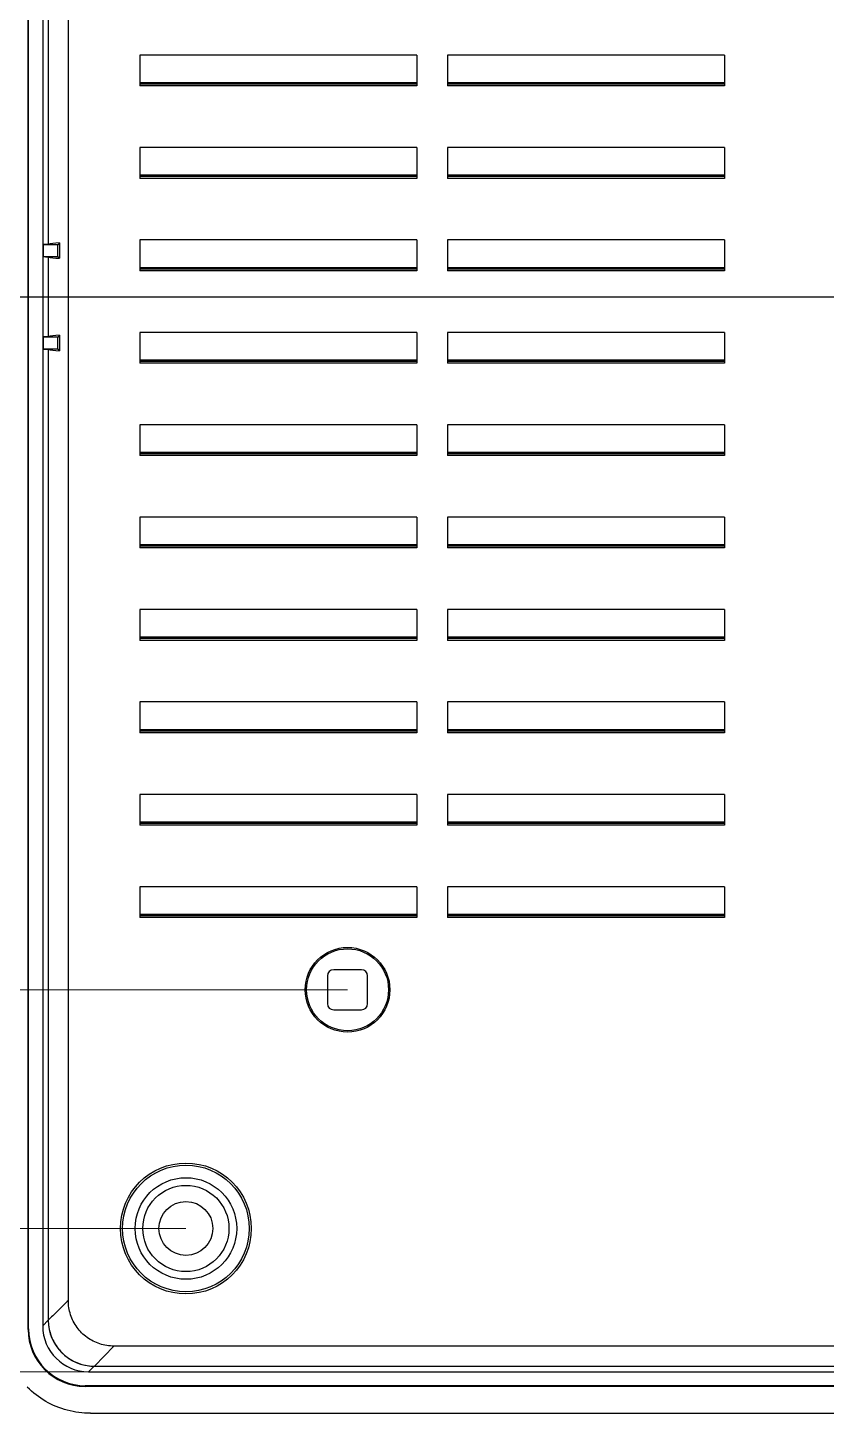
# Model space of a CAD drawing. Header units: inches. Extents: x -219 to 252, y -99 to 210.
# Drawn here: x 147.37 to 174.84, y 96.24 to 143.88 of the extents above; entities that cross this region are included whole.
import ezdxf

# ---------------------------------------------------------------- set-up
doc = ezdxf.new("R2010")
doc.units = ezdxf.units.IN
doc.header["$MEASUREMENT"] = 0
doc.linetypes.add('AI-Linetype-3', pattern=[141.111111, 35.277778, -35.277778, 35.277778, -35.277778])

# ---------------------------------------------------------------- blocks, each defined once
blk = doc.blocks.new('block 396')
at = {"color": 7, "lineweight": 25, "true_color": 0xffffff}
blk.add_open_spline([(147.405, 99.145), (147.405, 98.063), (148.281, 97.187), (149.363, 97.187)], degree=3, dxfattribs=at)
blk = doc.blocks.new('block 397')
at = {"color": 7, "lineweight": 25, "true_color": 0xffffff}
blk.add_open_spline([(147.386, 99.126), (147.386, 98.045), (148.262, 97.168), (149.344, 97.168)], degree=3, dxfattribs=at)
blk = doc.blocks.new('block 404')
at = {"color": 7, "lineweight": 25, "true_color": 0xffffff}
blk.add_open_spline([(148.079, 135.994), (148.156, 135.981), (148.287, 135.969), (148.469, 135.956)], degree=3, dxfattribs=at)
blk = doc.blocks.new('block 405')
at = {"color": 7, "lineweight": 25, "true_color": 0xffffff}
blk.add_open_spline([(148.469, 133.308), (148.287, 133.295), (148.156, 133.282), (148.079, 133.27)], degree=3, dxfattribs=at)
blk = doc.blocks.new('block 406')
at = {"color": 7, "lineweight": 25, "true_color": 0xffffff}
blk.add_open_spline([(148.469, 136.485), (148.287, 136.472), (148.156, 136.46), (148.079, 136.447)], degree=3, dxfattribs=at)
blk = doc.blocks.new('block 407')
at = {"color": 7, "lineweight": 25, "true_color": 0xffffff}
blk.add_open_spline([(148.079, 132.817), (148.156, 132.804), (148.287, 132.791), (148.469, 132.779)], degree=3, dxfattribs=at)
blk = doc.blocks.new('block 408')
at = {"color": 7, "lineweight": 25, "true_color": 0xffffff}
blk.add_open_spline([(147.887, 99.251), (147.887, 98.375), (148.593, 97.669), (149.469, 97.669)], degree=3, dxfattribs=at)
blk = doc.blocks.new('block 418')
at = {"color": 7, "lineweight": 25, "true_color": 0xffffff}
blk.add_open_spline([(148.079, 99.445), (148.079, 99.28), (148.107, 99.115), (148.159, 98.957), (148.211, 98.8), (148.287, 98.651), (148.385, 98.517), (148.482, 98.383), (148.601, 98.264), (148.735, 98.167), (148.868, 98.069), (149.018, 97.993), (149.175, 97.941), (149.332, 97.889), (149.498, 97.861), (149.663, 97.861)], degree=3, knots=[0, 0, 0, 0, 1, 1, 1, 2, 2, 2, 3, 3, 3, 4, 4, 4, 5, 5, 5, 5], dxfattribs=at)
blk = doc.blocks.new('block 419')
at = {"color": 7, "lineweight": 25, "true_color": 0xffffff}
blk.add_open_spline([(150.339, 98.553), (150.174, 98.553), (150.008, 98.578), (149.85, 98.63), (149.694, 98.68), (149.546, 98.755), (149.414, 98.851), (149.282, 98.947), (149.165, 99.063), (149.069, 99.195), (148.973, 99.328), (148.898, 99.475), (148.848, 99.631), (148.796, 99.789), (148.77, 99.956), (148.77, 100.121)], degree=3, knots=[0, 0, 0, 0, 1, 1, 1, 2, 2, 2, 3, 3, 3, 4, 4, 4, 5, 5, 5, 5], dxfattribs=at)
blk = doc.blocks.new('block 420')
at = {"color": 7, "lineweight": 25, "true_color": 0xffffff}
blk.add_open_spline([(148.77, 100.121), (148.668, 100.021), (148.565, 99.921), (148.462, 99.821), (148.386, 99.746), (148.309, 99.672), (148.232, 99.597), (148.181, 99.547), (148.13, 99.497), (148.079, 99.446)], degree=3, knots=[0, 0, 0, 0, 1, 1, 1, 2, 2, 2, 3, 3, 3, 3], dxfattribs=at)
blk = doc.blocks.new('block 435')
at = {"color": 7, "lineweight": 25, "true_color": 0xffffff}
blk.add_open_spline([(149.531, 96.242), (149.263, 96.242), (148.994, 96.276), (148.735, 96.345), (148.475, 96.414), (148.226, 96.518), (147.993, 96.652), (147.761, 96.786), (147.546, 96.951), (147.357, 97.139)], degree=3, knots=[0, 0, 0, 0, 1, 1, 1, 2, 2, 2, 3, 3, 3, 3], dxfattribs=at)
blk = doc.blocks.new('block 485')
at = {"color": 7, "lineweight": 25, "true_color": 0xffffff}
blk.add_open_spline([(158.85, 110.115), (158.967, 110.115), (159.062, 110.21), (159.062, 110.327)], degree=3, dxfattribs=at)
blk = doc.blocks.new('block 486')
at = {"color": 7, "lineweight": 25, "true_color": 0xffffff}
blk.add_open_spline([(159.062, 111.28), (159.062, 111.397), (158.967, 111.492), (158.85, 111.492)], degree=3, dxfattribs=at)
blk = doc.blocks.new('block 487')
at = {"color": 7, "lineweight": 25, "true_color": 0xffffff}
blk.add_open_spline([(157.897, 111.492), (157.78, 111.492), (157.685, 111.397), (157.685, 111.28)], degree=3, dxfattribs=at)
blk = doc.blocks.new('block 488')
at = {"color": 7, "lineweight": 25, "true_color": 0xffffff}
blk.add_open_spline([(157.685, 110.327), (157.685, 110.21), (157.78, 110.115), (157.897, 110.115)], degree=3, dxfattribs=at)
blk = doc.blocks.new('block 489')
at = {"color": 7, "lineweight": 25, "true_color": 0xffffff}
blk.add_open_spline([(153.74, 102.596), (153.74, 103.108), (153.326, 103.523), (152.814, 103.523), (152.302, 103.523), (151.887, 103.108), (151.887, 102.596), (151.887, 102.084), (152.302, 101.669), (152.814, 101.669), (153.326, 101.669), (153.74, 102.084), (153.74, 102.596), (153.74, 102.596), (153.74, 102.596), (153.74, 102.596)], degree=3, knots=[0, 0, 0, 0, 1, 1, 1, 2, 2, 2, 3, 3, 3, 4, 4, 4, 5, 5, 5, 5], dxfattribs=at)
blk = doc.blocks.new('block 491')
at = {"color": 7, "lineweight": 25, "true_color": 0xffffff}
blk.add_open_spline([(159.784, 110.804), (159.784, 111.582), (159.153, 112.213), (158.374, 112.213), (157.595, 112.213), (156.964, 111.582), (156.964, 110.804), (156.964, 110.025), (157.595, 109.394), (158.374, 109.394), (159.153, 109.394), (159.784, 110.025), (159.784, 110.804), (159.784, 110.804), (159.784, 110.804), (159.784, 110.804)], degree=3, knots=[0, 0, 0, 0, 1, 1, 1, 2, 2, 2, 3, 3, 3, 4, 4, 4, 5, 5, 5, 5], dxfattribs=at)
blk = doc.blocks.new('block 493')
at = {"color": 7, "lineweight": 25, "true_color": 0xffffff}
blk.add_open_spline([(159.83, 110.804), (159.83, 111.608), (159.178, 112.26), (158.374, 112.26), (157.57, 112.26), (156.918, 111.608), (156.918, 110.804), (156.918, 109.999), (157.57, 109.347), (158.374, 109.347), (159.178, 109.347), (159.83, 109.999), (159.83, 110.804), (159.83, 110.804), (159.83, 110.804), (159.83, 110.804)], degree=3, knots=[0, 0, 0, 0, 1, 1, 1, 2, 2, 2, 3, 3, 3, 4, 4, 4, 5, 5, 5, 5], dxfattribs=at)
blk = doc.blocks.new('block 494')
at = {"color": 7, "lineweight": 25, "true_color": 0xffffff}
blk.add_open_spline([(154.296, 102.596), (154.296, 103.415), (153.633, 104.079), (152.814, 104.079), (151.995, 104.079), (151.331, 103.415), (151.331, 102.596), (151.331, 101.777), (151.995, 101.113), (152.814, 101.113), (153.633, 101.113), (154.296, 101.777), (154.296, 102.596), (154.296, 102.596), (154.296, 102.596), (154.296, 102.596)], degree=3, knots=[0, 0, 0, 0, 1, 1, 1, 2, 2, 2, 3, 3, 3, 4, 4, 4, 5, 5, 5, 5], dxfattribs=at)
blk = doc.blocks.new('block 495')
at = {"color": 7, "lineweight": 25, "true_color": 0xffffff}
blk.add_open_spline([(148.079, 99.445), (148.078, 98.571), (148.786, 97.862), (149.66, 97.861), (149.661, 97.861), (149.662, 97.861), (149.663, 97.861)], degree=3, knots=[0, 0, 0, 0, 1, 1, 1, 2, 2, 2, 2], dxfattribs=at)
blk = doc.blocks.new('block 496')
at = {"color": 7, "lineweight": 25, "true_color": 0xffffff}
blk.add_open_spline([(154.561, 102.596), (154.561, 103.561), (153.779, 104.343), (152.814, 104.343), (151.849, 104.343), (151.066, 103.561), (151.066, 102.596), (151.066, 101.631), (151.849, 100.849), (152.814, 100.849), (153.779, 100.849), (154.561, 101.631), (154.561, 102.596), (154.561, 102.596), (154.561, 102.596), (154.561, 102.596)], degree=3, knots=[0, 0, 0, 0, 1, 1, 1, 2, 2, 2, 3, 3, 3, 4, 4, 4, 5, 5, 5, 5], dxfattribs=at)
blk = doc.blocks.new('block 497')
at = {"color": 7, "lineweight": 25, "true_color": 0xffffff}
blk.add_open_spline([(154.992, 102.596), (154.992, 103.799), (154.017, 104.774), (152.814, 104.774), (151.611, 104.774), (150.636, 103.799), (150.636, 102.596), (150.636, 101.393), (151.611, 100.418), (152.814, 100.418), (154.017, 100.418), (154.992, 101.393), (154.992, 102.596), (154.992, 102.596), (154.992, 102.596), (154.992, 102.596)], degree=3, knots=[0, 0, 0, 0, 1, 1, 1, 2, 2, 2, 3, 3, 3, 4, 4, 4, 5, 5, 5, 5], dxfattribs=at)
blk = doc.blocks.new('block 498')
at = {"color": 7, "lineweight": 25, "true_color": 0xffffff}
blk.add_open_spline([(155.064, 102.596), (155.064, 103.839), (154.057, 104.846), (152.814, 104.846), (151.571, 104.846), (150.563, 103.839), (150.563, 102.596), (150.563, 101.353), (151.571, 100.345), (152.814, 100.345), (154.057, 100.345), (155.064, 101.353), (155.064, 102.596), (155.064, 102.596), (155.064, 102.596), (155.064, 102.596)], degree=3, knots=[0, 0, 0, 0, 1, 1, 1, 2, 2, 2, 3, 3, 3, 4, 4, 4, 5, 5, 5, 5], dxfattribs=at)
blk = doc.blocks.new('block 671')
at = {"color": 7, "lineweight": 25, "true_color": 0xffffff}
blk.add_lwpolyline([(147.915, 136.017), (147.887, 136.012)], dxfattribs=at)
blk = doc.blocks.new('block 681')
at = {"color": 7, "lineweight": 25, "true_color": 0xffffff}
blk.add_lwpolyline([(160.757, 142.94), (151.225, 142.94)], dxfattribs=at)
blk = doc.blocks.new('block 682')
at = {"color": 7, "lineweight": 25, "true_color": 0xffffff}
blk.add_lwpolyline([(171.347, 142.94), (161.816, 142.94)], dxfattribs=at)
blk = doc.blocks.new('block 685')
at = {"color": 7, "lineweight": 25, "true_color": 0xffffff}
blk.add_lwpolyline([(160.757, 141.987), (151.225, 141.987)], dxfattribs=at)
blk = doc.blocks.new('block 686')
at = {"color": 7, "lineweight": 25, "true_color": 0xffffff}
blk.add_lwpolyline([(171.347, 141.987), (161.816, 141.987)], dxfattribs=at)
blk = doc.blocks.new('block 689')
at = {"color": 7, "lineweight": 25, "true_color": 0xffffff}
blk.add_lwpolyline([(160.757, 141.94), (151.225, 141.94)], dxfattribs=at)
blk = doc.blocks.new('block 690')
at = {"color": 7, "lineweight": 25, "true_color": 0xffffff}
blk.add_lwpolyline([(171.347, 141.94), (161.816, 141.94)], dxfattribs=at)
blk = doc.blocks.new('block 693')
at = {"color": 7, "lineweight": 25, "true_color": 0xffffff}
blk.add_lwpolyline([(160.757, 141.881), (151.225, 141.881)], dxfattribs=at)
blk = doc.blocks.new('block 694')
at = {"color": 7, "lineweight": 25, "true_color": 0xffffff}
blk.add_lwpolyline([(171.347, 141.881), (161.816, 141.881)], dxfattribs=at)
blk = doc.blocks.new('block 697')
at = {"color": 7, "lineweight": 25, "true_color": 0xffffff}
blk.add_lwpolyline([(160.757, 139.763), (151.225, 139.763)], dxfattribs=at)
blk = doc.blocks.new('block 698')
at = {"color": 7, "lineweight": 25, "true_color": 0xffffff}
blk.add_lwpolyline([(171.347, 139.763), (161.816, 139.763)], dxfattribs=at)
blk = doc.blocks.new('block 699')
at = {"color": 7, "lineweight": 25, "true_color": 0xffffff}
blk.add_lwpolyline([(148.079, 136.447), (147.887, 136.429)], dxfattribs=at)
blk = doc.blocks.new('block 700')
at = {"color": 7, "lineweight": 25, "true_color": 0xffffff}
blk.add_lwpolyline([(147.915, 132.84), (147.887, 132.835)], dxfattribs=at)
blk = doc.blocks.new('block 709')
at = {"color": 7, "lineweight": 25, "true_color": 0xffffff}
blk.add_lwpolyline([(160.757, 138.81), (151.225, 138.81)], dxfattribs=at)
blk = doc.blocks.new('block 710')
at = {"color": 7, "lineweight": 25, "true_color": 0xffffff}
blk.add_lwpolyline([(171.347, 138.81), (161.816, 138.81)], dxfattribs=at)
blk = doc.blocks.new('block 713')
at = {"color": 7, "lineweight": 25, "true_color": 0xffffff}
blk.add_lwpolyline([(160.757, 138.763), (151.225, 138.763)], dxfattribs=at)
blk = doc.blocks.new('block 714')
at = {"color": 7, "lineweight": 25, "true_color": 0xffffff}
blk.add_lwpolyline([(171.347, 138.763), (161.816, 138.763)], dxfattribs=at)
blk = doc.blocks.new('block 717')
at = {"color": 7, "lineweight": 25, "true_color": 0xffffff}
blk.add_lwpolyline([(160.757, 138.704), (151.225, 138.704)], dxfattribs=at)
blk = doc.blocks.new('block 718')
at = {"color": 7, "lineweight": 25, "true_color": 0xffffff}
blk.add_lwpolyline([(171.347, 138.704), (161.816, 138.704)], dxfattribs=at)
blk = doc.blocks.new('block 721')
at = {"color": 7, "lineweight": 25, "true_color": 0xffffff}
blk.add_lwpolyline([(160.757, 136.586), (151.225, 136.586)], dxfattribs=at)
blk = doc.blocks.new('block 722')
at = {"color": 7, "lineweight": 25, "true_color": 0xffffff}
blk.add_lwpolyline([(171.347, 136.586), (161.816, 136.586)], dxfattribs=at)
blk = doc.blocks.new('block 723')
at = {"color": 7, "lineweight": 25, "true_color": 0xffffff}
blk.add_lwpolyline([(148.409, 136.424), (147.915, 136.424)], dxfattribs=at)
blk = doc.blocks.new('block 726')
at = {"color": 7, "lineweight": 25, "true_color": 0xffffff}
blk.add_lwpolyline([(147.915, 136.017), (148.409, 136.017)], dxfattribs=at)
blk = doc.blocks.new('block 729')
at = {"color": 7, "lineweight": 25, "true_color": 0xffffff}
blk.add_lwpolyline([(160.757, 135.632), (151.225, 135.632)], dxfattribs=at)
blk = doc.blocks.new('block 730')
at = {"color": 7, "lineweight": 25, "true_color": 0xffffff}
blk.add_lwpolyline([(171.347, 135.632), (161.816, 135.632)], dxfattribs=at)
blk = doc.blocks.new('block 733')
at = {"color": 7, "lineweight": 25, "true_color": 0xffffff}
blk.add_lwpolyline([(160.757, 135.585), (151.225, 135.585)], dxfattribs=at)
blk = doc.blocks.new('block 734')
at = {"color": 7, "lineweight": 25, "true_color": 0xffffff}
blk.add_lwpolyline([(171.347, 135.585), (161.816, 135.585)], dxfattribs=at)
blk = doc.blocks.new('block 737')
at = {"color": 7, "lineweight": 25, "true_color": 0xffffff}
blk.add_lwpolyline([(160.757, 135.527), (151.225, 135.527)], dxfattribs=at)
blk = doc.blocks.new('block 738')
at = {"color": 7, "lineweight": 25, "true_color": 0xffffff}
blk.add_lwpolyline([(171.347, 135.527), (161.816, 135.527)], dxfattribs=at)
blk = doc.blocks.new('block 739')
at = {"color": 7, "lineweight": 25, "true_color": 0xffffff}
blk.add_lwpolyline([(148.079, 133.27), (147.887, 133.252)], dxfattribs=at)
blk = doc.blocks.new('block 749')
at = {"color": 7, "lineweight": 25, "true_color": 0xffffff}
blk.add_lwpolyline([(147.887, 136.012), (148.079, 135.994)], dxfattribs=at)
blk = doc.blocks.new('block 752')
at = {"color": 7, "lineweight": 25, "true_color": 0xffffff}
blk.add_lwpolyline([(160.757, 133.409), (151.225, 133.409)], dxfattribs=at)
blk = doc.blocks.new('block 753')
at = {"color": 7, "lineweight": 25, "true_color": 0xffffff}
blk.add_lwpolyline([(171.347, 133.409), (161.816, 133.409)], dxfattribs=at)
blk = doc.blocks.new('block 754')
at = {"color": 7, "lineweight": 25, "true_color": 0xffffff}
blk.add_lwpolyline([(148.409, 133.247), (147.915, 133.247)], dxfattribs=at)
blk = doc.blocks.new('block 757')
at = {"color": 7, "lineweight": 25, "true_color": 0xffffff}
blk.add_lwpolyline([(147.915, 132.84), (148.409, 132.84)], dxfattribs=at)
blk = doc.blocks.new('block 760')
at = {"color": 7, "lineweight": 25, "true_color": 0xffffff}
blk.add_lwpolyline([(160.757, 132.455), (151.225, 132.455)], dxfattribs=at)
blk = doc.blocks.new('block 761')
at = {"color": 7, "lineweight": 25, "true_color": 0xffffff}
blk.add_lwpolyline([(171.347, 132.455), (161.816, 132.455)], dxfattribs=at)
blk = doc.blocks.new('block 764')
at = {"color": 7, "lineweight": 25, "true_color": 0xffffff}
blk.add_lwpolyline([(160.757, 132.408), (151.225, 132.408)], dxfattribs=at)
blk = doc.blocks.new('block 765')
at = {"color": 7, "lineweight": 25, "true_color": 0xffffff}
blk.add_lwpolyline([(171.347, 132.408), (161.816, 132.408)], dxfattribs=at)
blk = doc.blocks.new('block 768')
at = {"color": 7, "lineweight": 25, "true_color": 0xffffff}
blk.add_lwpolyline([(160.757, 132.35), (151.225, 132.35)], dxfattribs=at)
blk = doc.blocks.new('block 769')
at = {"color": 7, "lineweight": 25, "true_color": 0xffffff}
blk.add_lwpolyline([(171.347, 132.35), (161.816, 132.35)], dxfattribs=at)
blk = doc.blocks.new('block 781')
at = {"color": 7, "lineweight": 25, "true_color": 0xffffff}
blk.add_lwpolyline([(147.887, 136.429), (147.915, 136.424)], dxfattribs=at)
blk = doc.blocks.new('block 782')
at = {"color": 7, "lineweight": 25, "true_color": 0xffffff}
blk.add_lwpolyline([(147.887, 132.835), (148.079, 132.817)], dxfattribs=at)
blk = doc.blocks.new('block 785')
at = {"color": 7, "lineweight": 25, "true_color": 0xffffff}
blk.add_lwpolyline([(160.757, 130.232), (151.225, 130.232)], dxfattribs=at)
blk = doc.blocks.new('block 786')
at = {"color": 7, "lineweight": 25, "true_color": 0xffffff}
blk.add_lwpolyline([(171.347, 130.232), (161.816, 130.232)], dxfattribs=at)
blk = doc.blocks.new('block 789')
at = {"color": 7, "lineweight": 25, "true_color": 0xffffff}
blk.add_lwpolyline([(160.757, 129.278), (151.225, 129.278)], dxfattribs=at)
blk = doc.blocks.new('block 790')
at = {"color": 7, "lineweight": 25, "true_color": 0xffffff}
blk.add_lwpolyline([(171.347, 129.278), (161.816, 129.278)], dxfattribs=at)
blk = doc.blocks.new('block 793')
at = {"color": 7, "lineweight": 25, "true_color": 0xffffff}
blk.add_lwpolyline([(160.757, 129.231), (151.225, 129.231)], dxfattribs=at)
blk = doc.blocks.new('block 794')
at = {"color": 7, "lineweight": 25, "true_color": 0xffffff}
blk.add_lwpolyline([(171.347, 129.231), (161.816, 129.231)], dxfattribs=at)
blk = doc.blocks.new('block 797')
at = {"color": 7, "lineweight": 25, "true_color": 0xffffff}
blk.add_lwpolyline([(160.757, 129.173), (151.225, 129.173)], dxfattribs=at)
blk = doc.blocks.new('block 798')
at = {"color": 7, "lineweight": 25, "true_color": 0xffffff}
blk.add_lwpolyline([(171.347, 129.173), (161.816, 129.173)], dxfattribs=at)
blk = doc.blocks.new('block 801')
at = {"color": 7, "lineweight": 25, "true_color": 0xffffff}
blk.add_lwpolyline([(160.757, 127.055), (151.225, 127.055)], dxfattribs=at)
blk = doc.blocks.new('block 802')
at = {"color": 7, "lineweight": 25, "true_color": 0xffffff}
blk.add_lwpolyline([(171.347, 127.055), (161.816, 127.055)], dxfattribs=at)
blk = doc.blocks.new('block 813')
at = {"color": 7, "lineweight": 25, "true_color": 0xffffff}
blk.add_lwpolyline([(147.887, 133.252), (147.915, 133.247)], dxfattribs=at)
blk = doc.blocks.new('block 816')
at = {"color": 7, "lineweight": 25, "true_color": 0xffffff}
blk.add_lwpolyline([(160.757, 126.101), (151.225, 126.101)], dxfattribs=at)
blk = doc.blocks.new('block 817')
at = {"color": 7, "lineweight": 25, "true_color": 0xffffff}
blk.add_lwpolyline([(171.347, 126.101), (161.816, 126.101)], dxfattribs=at)
blk = doc.blocks.new('block 820')
at = {"color": 7, "lineweight": 25, "true_color": 0xffffff}
blk.add_lwpolyline([(160.757, 126.054), (151.225, 126.054)], dxfattribs=at)
blk = doc.blocks.new('block 821')
at = {"color": 7, "lineweight": 25, "true_color": 0xffffff}
blk.add_lwpolyline([(171.347, 126.054), (161.816, 126.054)], dxfattribs=at)
blk = doc.blocks.new('block 824')
at = {"color": 7, "lineweight": 25, "true_color": 0xffffff}
blk.add_lwpolyline([(160.757, 125.995), (151.225, 125.995)], dxfattribs=at)
blk = doc.blocks.new('block 825')
at = {"color": 7, "lineweight": 25, "true_color": 0xffffff}
blk.add_lwpolyline([(171.347, 125.995), (161.816, 125.995)], dxfattribs=at)
blk = doc.blocks.new('block 828')
at = {"color": 7, "lineweight": 25, "true_color": 0xffffff}
blk.add_lwpolyline([(160.757, 123.877), (151.225, 123.877)], dxfattribs=at)
blk = doc.blocks.new('block 829')
at = {"color": 7, "lineweight": 25, "true_color": 0xffffff}
blk.add_lwpolyline([(171.347, 123.877), (161.816, 123.877)], dxfattribs=at)
blk = doc.blocks.new('block 832')
at = {"color": 7, "lineweight": 25, "true_color": 0xffffff}
blk.add_lwpolyline([(160.757, 122.924), (151.225, 122.924)], dxfattribs=at)
blk = doc.blocks.new('block 833')
at = {"color": 7, "lineweight": 25, "true_color": 0xffffff}
blk.add_lwpolyline([(171.347, 122.924), (161.816, 122.924)], dxfattribs=at)
blk = doc.blocks.new('block 836')
at = {"color": 7, "lineweight": 25, "true_color": 0xffffff}
blk.add_lwpolyline([(160.757, 122.877), (151.225, 122.877)], dxfattribs=at)
blk = doc.blocks.new('block 837')
at = {"color": 7, "lineweight": 25, "true_color": 0xffffff}
blk.add_lwpolyline([(171.347, 122.877), (161.816, 122.877)], dxfattribs=at)
blk = doc.blocks.new('block 840')
at = {"color": 7, "lineweight": 25, "true_color": 0xffffff}
blk.add_lwpolyline([(160.757, 122.818), (151.225, 122.818)], dxfattribs=at)
blk = doc.blocks.new('block 841')
at = {"color": 7, "lineweight": 25, "true_color": 0xffffff}
blk.add_lwpolyline([(171.347, 122.818), (161.816, 122.818)], dxfattribs=at)
blk = doc.blocks.new('block 843')
at = {"color": 7, "lineweight": 25, "true_color": 0xffffff}
blk.add_lwpolyline([(149.663, 97.861), (149.469, 97.669)], dxfattribs=at)
blk = doc.blocks.new('block 844')
at = {"color": 7, "lineweight": 25, "true_color": 0xffffff}
blk.add_lwpolyline([(147.405, 99.145), (147.386, 99.126)], dxfattribs=at)
blk = doc.blocks.new('block 845')
at = {"color": 7, "lineweight": 25, "true_color": 0xffffff}
blk.add_lwpolyline([(147.887, 99.251), (148.079, 99.445)], dxfattribs=at)
blk = doc.blocks.new('block 846')
at = {"color": 7, "lineweight": 25, "true_color": 0xffffff}
blk.add_lwpolyline([(150.339, 98.553), (149.664, 97.861)], dxfattribs=at)
blk = doc.blocks.new('block 849')
at = {"color": 7, "lineweight": 25, "true_color": 0xffffff}
blk.add_lwpolyline([(160.757, 120.7), (151.225, 120.7)], dxfattribs=at)
blk = doc.blocks.new('block 850')
at = {"color": 7, "lineweight": 25, "true_color": 0xffffff}
blk.add_lwpolyline([(171.347, 120.7), (161.816, 120.7)], dxfattribs=at)
blk = doc.blocks.new('block 853')
at = {"color": 7, "lineweight": 25, "true_color": 0xffffff}
blk.add_lwpolyline([(160.757, 119.747), (151.225, 119.747)], dxfattribs=at)
blk = doc.blocks.new('block 854')
at = {"color": 7, "lineweight": 25, "true_color": 0xffffff}
blk.add_lwpolyline([(171.347, 119.747), (161.816, 119.747)], dxfattribs=at)
blk = doc.blocks.new('block 857')
at = {"color": 7, "lineweight": 25, "true_color": 0xffffff}
blk.add_lwpolyline([(160.757, 119.7), (151.225, 119.7)], dxfattribs=at)
blk = doc.blocks.new('block 858')
at = {"color": 7, "lineweight": 25, "true_color": 0xffffff}
blk.add_lwpolyline([(171.347, 119.7), (161.816, 119.7)], dxfattribs=at)
blk = doc.blocks.new('block 861')
at = {"color": 7, "lineweight": 25, "true_color": 0xffffff}
blk.add_lwpolyline([(160.757, 119.641), (151.225, 119.641)], dxfattribs=at)
blk = doc.blocks.new('block 862')
at = {"color": 7, "lineweight": 25, "true_color": 0xffffff}
blk.add_lwpolyline([(171.347, 119.641), (161.816, 119.641)], dxfattribs=at)
blk = doc.blocks.new('block 865')
at = {"color": 7, "lineweight": 25, "true_color": 0xffffff}
blk.add_lwpolyline([(160.757, 117.523), (151.225, 117.523)], dxfattribs=at)
blk = doc.blocks.new('block 866')
at = {"color": 7, "lineweight": 25, "true_color": 0xffffff}
blk.add_lwpolyline([(171.347, 117.523), (161.816, 117.523)], dxfattribs=at)
blk = doc.blocks.new('block 869')
at = {"color": 7, "lineweight": 25, "true_color": 0xffffff}
blk.add_lwpolyline([(160.757, 116.57), (151.225, 116.57)], dxfattribs=at)
blk = doc.blocks.new('block 870')
at = {"color": 7, "lineweight": 25, "true_color": 0xffffff}
blk.add_lwpolyline([(171.347, 116.57), (161.816, 116.57)], dxfattribs=at)
blk = doc.blocks.new('block 873')
at = {"color": 7, "lineweight": 25, "true_color": 0xffffff}
blk.add_lwpolyline([(160.757, 116.523), (151.225, 116.523)], dxfattribs=at)
blk = doc.blocks.new('block 874')
at = {"color": 7, "lineweight": 25, "true_color": 0xffffff}
blk.add_lwpolyline([(171.347, 116.523), (161.816, 116.523)], dxfattribs=at)
blk = doc.blocks.new('block 877')
at = {"color": 7, "lineweight": 25, "true_color": 0xffffff}
blk.add_lwpolyline([(160.757, 116.464), (151.225, 116.464)], dxfattribs=at)
blk = doc.blocks.new('block 878')
at = {"color": 7, "lineweight": 25, "true_color": 0xffffff}
blk.add_lwpolyline([(171.347, 116.464), (161.816, 116.464)], dxfattribs=at)
blk = doc.blocks.new('block 881')
at = {"color": 7, "lineweight": 25, "true_color": 0xffffff}
blk.add_lwpolyline([(160.757, 114.346), (151.225, 114.346)], dxfattribs=at)
blk = doc.blocks.new('block 882')
at = {"color": 7, "lineweight": 25, "true_color": 0xffffff}
blk.add_lwpolyline([(171.347, 114.346), (161.816, 114.346)], dxfattribs=at)
blk = doc.blocks.new('block 886')
at = {"color": 7, "lineweight": 25, "true_color": 0xffffff}
blk.add_lwpolyline([(160.757, 113.393), (151.225, 113.393)], dxfattribs=at)
blk = doc.blocks.new('block 887')
at = {"color": 7, "lineweight": 25, "true_color": 0xffffff}
blk.add_lwpolyline([(171.347, 113.393), (161.816, 113.393)], dxfattribs=at)
blk = doc.blocks.new('block 890')
at = {"color": 7, "lineweight": 25, "true_color": 0xffffff}
blk.add_lwpolyline([(160.757, 113.346), (151.225, 113.346)], dxfattribs=at)
blk = doc.blocks.new('block 891')
at = {"color": 7, "lineweight": 25, "true_color": 0xffffff}
blk.add_lwpolyline([(171.347, 113.346), (161.816, 113.346)], dxfattribs=at)
blk = doc.blocks.new('block 894')
at = {"color": 7, "lineweight": 25, "true_color": 0xffffff}
blk.add_lwpolyline([(160.757, 113.287), (151.225, 113.287)], dxfattribs=at)
blk = doc.blocks.new('block 895')
at = {"color": 7, "lineweight": 25, "true_color": 0xffffff}
blk.add_lwpolyline([(171.347, 113.287), (161.816, 113.287)], dxfattribs=at)
blk = doc.blocks.new('block 897')
at = {"color": 7, "lineweight": 25, "true_color": 0xffffff}
blk.add_lwpolyline([(158.85, 111.492), (157.897, 111.492)], dxfattribs=at)
blk = doc.blocks.new('block 900')
at = {"color": 7, "lineweight": 25, "true_color": 0xffffff}
blk.add_lwpolyline([(157.897, 110.115), (158.85, 110.115)], dxfattribs=at)
blk = doc.blocks.new('block 905')
at = {"color": 7, "lineweight": 25, "true_color": 0xffffff}
blk.add_lwpolyline([(171.347, 114.346), (171.347, 113.287)], dxfattribs=at)
blk = doc.blocks.new('block 906')
at = {"color": 7, "lineweight": 25, "true_color": 0xffffff}
blk.add_lwpolyline([(171.347, 117.523), (171.347, 116.464)], dxfattribs=at)
blk = doc.blocks.new('block 907')
at = {"color": 7, "lineweight": 25, "true_color": 0xffffff}
blk.add_lwpolyline([(171.347, 120.7), (171.347, 119.641)], dxfattribs=at)
blk = doc.blocks.new('block 908')
at = {"color": 7, "lineweight": 25, "true_color": 0xffffff}
blk.add_lwpolyline([(171.347, 123.877), (171.347, 122.818)], dxfattribs=at)
blk = doc.blocks.new('block 909')
at = {"color": 7, "lineweight": 25, "true_color": 0xffffff}
blk.add_lwpolyline([(171.347, 127.055), (171.347, 125.995)], dxfattribs=at)
blk = doc.blocks.new('block 910')
at = {"color": 7, "lineweight": 25, "true_color": 0xffffff}
blk.add_lwpolyline([(171.347, 130.232), (171.347, 129.173)], dxfattribs=at)
blk = doc.blocks.new('block 911')
at = {"color": 7, "lineweight": 25, "true_color": 0xffffff}
blk.add_lwpolyline([(171.347, 133.409), (171.347, 132.35)], dxfattribs=at)
blk = doc.blocks.new('block 912')
at = {"color": 7, "lineweight": 25, "true_color": 0xffffff}
blk.add_lwpolyline([(171.347, 136.586), (171.347, 135.527)], dxfattribs=at)
blk = doc.blocks.new('block 913')
at = {"color": 7, "lineweight": 25, "true_color": 0xffffff}
blk.add_lwpolyline([(171.347, 139.763), (171.347, 138.704)], dxfattribs=at)
blk = doc.blocks.new('block 914')
at = {"color": 7, "lineweight": 25, "true_color": 0xffffff}
blk.add_lwpolyline([(171.347, 142.94), (171.347, 141.881)], dxfattribs=at)
blk = doc.blocks.new('block 919')
at = {"color": 7, "lineweight": 25, "true_color": 0xffffff}
blk.add_lwpolyline([(148.469, 135.956), (148.409, 136.017)], dxfattribs=at)
blk = doc.blocks.new('block 920')
at = {"color": 7, "lineweight": 25, "true_color": 0xffffff}
blk.add_lwpolyline([(148.469, 132.779), (148.409, 132.84)], dxfattribs=at)
blk = doc.blocks.new('block 921')
at = {"color": 7, "lineweight": 25, "true_color": 0xffffff}
blk.add_lwpolyline([(248.484, 98.553), (150.339, 98.553)], dxfattribs=at)
blk = doc.blocks.new('block 928')
at = {"color": 7, "lineweight": 25, "true_color": 0xffffff}
blk.add_lwpolyline([(149.663, 97.861), (197.597, 97.861)], dxfattribs=at)
blk = doc.blocks.new('block 931')
at = {"color": 7, "lineweight": 25, "true_color": 0xffffff}
blk.add_lwpolyline([(149.469, 97.669), (249.354, 97.669)], dxfattribs=at)
blk = doc.blocks.new('block 932')
at = {"color": 7, "lineweight": 25, "true_color": 0xffffff}
blk.add_lwpolyline([(249.47, 97.187), (149.353, 97.187)], dxfattribs=at)
blk = doc.blocks.new('block 933')
at = {"color": 7, "lineweight": 25, "true_color": 0xffffff}
blk.add_lwpolyline([(249.479, 97.168), (149.344, 97.168)], dxfattribs=at)
blk = doc.blocks.new('block 934')
at = {"color": 7, "lineweight": 25, "true_color": 0xffffff}
blk.add_lwpolyline([(149.531, 96.242), (249.293, 96.242)], dxfattribs=at)
blk = doc.blocks.new('block 935')
at = {"color": 7, "lineweight": 25, "true_color": 0xffffff}
blk.add_lwpolyline([(148.469, 133.308), (148.409, 133.247)], dxfattribs=at)
blk = doc.blocks.new('block 936')
at = {"color": 7, "lineweight": 25, "true_color": 0xffffff}
blk.add_lwpolyline([(148.469, 136.485), (148.409, 136.424)], dxfattribs=at)
blk = doc.blocks.new('block 937')
at = {"color": 7, "lineweight": 25, "true_color": 0xffffff}
blk.add_lwpolyline([(161.816, 114.346), (161.816, 113.287)], dxfattribs=at)
blk = doc.blocks.new('block 938')
at = {"color": 7, "lineweight": 25, "true_color": 0xffffff}
blk.add_lwpolyline([(161.816, 117.523), (161.816, 116.464)], dxfattribs=at)
blk = doc.blocks.new('block 939')
at = {"color": 7, "lineweight": 25, "true_color": 0xffffff}
blk.add_lwpolyline([(161.816, 120.7), (161.816, 119.641)], dxfattribs=at)
blk = doc.blocks.new('block 940')
at = {"color": 7, "lineweight": 25, "true_color": 0xffffff}
blk.add_lwpolyline([(161.816, 123.877), (161.816, 122.818)], dxfattribs=at)
blk = doc.blocks.new('block 941')
at = {"color": 7, "lineweight": 25, "true_color": 0xffffff}
blk.add_lwpolyline([(161.816, 127.055), (161.816, 125.995)], dxfattribs=at)
blk = doc.blocks.new('block 942')
at = {"color": 7, "lineweight": 25, "true_color": 0xffffff}
blk.add_lwpolyline([(161.816, 130.232), (161.816, 129.173)], dxfattribs=at)
blk = doc.blocks.new('block 943')
at = {"color": 7, "lineweight": 25, "true_color": 0xffffff}
blk.add_lwpolyline([(161.816, 133.409), (161.816, 132.35)], dxfattribs=at)
blk = doc.blocks.new('block 944')
at = {"color": 7, "lineweight": 25, "true_color": 0xffffff}
blk.add_lwpolyline([(161.816, 136.586), (161.816, 135.527)], dxfattribs=at)
blk = doc.blocks.new('block 945')
at = {"color": 7, "lineweight": 25, "true_color": 0xffffff}
blk.add_lwpolyline([(161.816, 139.763), (161.816, 138.704)], dxfattribs=at)
blk = doc.blocks.new('block 946')
at = {"color": 7, "lineweight": 25, "true_color": 0xffffff}
blk.add_lwpolyline([(161.816, 142.94), (161.816, 141.881)], dxfattribs=at)
blk = doc.blocks.new('block 951')
at = {"color": 7, "lineweight": 25, "true_color": 0xffffff}
blk.add_lwpolyline([(160.757, 114.346), (160.757, 113.287)], dxfattribs=at)
blk = doc.blocks.new('block 952')
at = {"color": 7, "lineweight": 25, "true_color": 0xffffff}
blk.add_lwpolyline([(160.757, 117.523), (160.757, 116.464)], dxfattribs=at)
blk = doc.blocks.new('block 953')
at = {"color": 7, "lineweight": 25, "true_color": 0xffffff}
blk.add_lwpolyline([(160.757, 120.7), (160.757, 119.641)], dxfattribs=at)
blk = doc.blocks.new('block 954')
at = {"color": 7, "lineweight": 25, "true_color": 0xffffff}
blk.add_lwpolyline([(160.757, 123.877), (160.757, 122.818)], dxfattribs=at)
blk = doc.blocks.new('block 955')
at = {"color": 7, "lineweight": 25, "true_color": 0xffffff}
blk.add_lwpolyline([(160.757, 127.055), (160.757, 125.995)], dxfattribs=at)
blk = doc.blocks.new('block 956')
at = {"color": 7, "lineweight": 25, "true_color": 0xffffff}
blk.add_lwpolyline([(160.757, 130.232), (160.757, 129.173)], dxfattribs=at)
blk = doc.blocks.new('block 957')
at = {"color": 7, "lineweight": 25, "true_color": 0xffffff}
blk.add_lwpolyline([(160.757, 133.409), (160.757, 132.35)], dxfattribs=at)
blk = doc.blocks.new('block 958')
at = {"color": 7, "lineweight": 25, "true_color": 0xffffff}
blk.add_lwpolyline([(160.757, 136.586), (160.757, 135.527)], dxfattribs=at)
blk = doc.blocks.new('block 959')
at = {"color": 7, "lineweight": 25, "true_color": 0xffffff}
blk.add_lwpolyline([(160.757, 139.763), (160.757, 138.704)], dxfattribs=at)
blk = doc.blocks.new('block 960')
at = {"color": 7, "lineweight": 25, "true_color": 0xffffff}
blk.add_lwpolyline([(160.757, 142.94), (160.757, 141.881)], dxfattribs=at)
blk = doc.blocks.new('block 966')
at = {"color": 7, "lineweight": 25, "true_color": 0xffffff}
blk.add_lwpolyline([(159.062, 110.327), (159.062, 111.28)], dxfattribs=at)
blk = doc.blocks.new('block 968')
at = {"color": 7, "lineweight": 25, "true_color": 0xffffff}
blk.add_lwpolyline([(157.685, 111.28), (157.685, 110.327)], dxfattribs=at)
blk = doc.blocks.new('block 969')
at = {"color": 7, "lineweight": 25, "true_color": 0xffffff}
blk.add_lwpolyline([(151.225, 114.346), (151.225, 113.287)], dxfattribs=at)
blk = doc.blocks.new('block 970')
at = {"color": 7, "lineweight": 25, "true_color": 0xffffff}
blk.add_lwpolyline([(151.225, 117.523), (151.225, 116.464)], dxfattribs=at)
blk = doc.blocks.new('block 971')
at = {"color": 7, "lineweight": 25, "true_color": 0xffffff}
blk.add_lwpolyline([(151.225, 120.7), (151.225, 119.641)], dxfattribs=at)
blk = doc.blocks.new('block 972')
at = {"color": 7, "lineweight": 25, "true_color": 0xffffff}
blk.add_lwpolyline([(151.225, 123.877), (151.225, 122.818)], dxfattribs=at)
blk = doc.blocks.new('block 973')
at = {"color": 7, "lineweight": 25, "true_color": 0xffffff}
blk.add_lwpolyline([(151.225, 127.055), (151.225, 125.995)], dxfattribs=at)
blk = doc.blocks.new('block 974')
at = {"color": 7, "lineweight": 25, "true_color": 0xffffff}
blk.add_lwpolyline([(151.225, 130.232), (151.225, 129.173)], dxfattribs=at)
blk = doc.blocks.new('block 975')
at = {"color": 7, "lineweight": 25, "true_color": 0xffffff}
blk.add_lwpolyline([(151.225, 133.409), (151.225, 132.35)], dxfattribs=at)
blk = doc.blocks.new('block 976')
at = {"color": 7, "lineweight": 25, "true_color": 0xffffff}
blk.add_lwpolyline([(151.225, 136.586), (151.225, 135.527)], dxfattribs=at)
blk = doc.blocks.new('block 977')
at = {"color": 7, "lineweight": 25, "true_color": 0xffffff}
blk.add_lwpolyline([(151.225, 139.763), (151.225, 138.704)], dxfattribs=at)
blk = doc.blocks.new('block 978')
at = {"color": 7, "lineweight": 25, "true_color": 0xffffff}
blk.add_lwpolyline([(151.225, 142.94), (151.225, 141.881)], dxfattribs=at)
blk = doc.blocks.new('block 984')
at = {"color": 7, "lineweight": 25, "true_color": 0xffffff}
blk.add_lwpolyline([(149.353, 97.168), (149.353, 97.187)], dxfattribs=at)
blk = doc.blocks.new('block 985')
at = {"color": 7, "lineweight": 25, "true_color": 0xffffff}
blk.add_lwpolyline([(148.77, 100.121), (148.77, 169.143)], dxfattribs=at)
blk = doc.blocks.new('block 986')
at = {"color": 7, "lineweight": 25, "true_color": 0xffffff}
blk.add_lwpolyline([(148.469, 133.308), (148.469, 132.779)], dxfattribs=at)
blk = doc.blocks.new('block 987')
at = {"color": 7, "lineweight": 25, "true_color": 0xffffff}
blk.add_lwpolyline([(148.469, 136.485), (148.469, 135.956)], dxfattribs=at)
blk = doc.blocks.new('block 988')
at = {"color": 7, "lineweight": 25, "true_color": 0xffffff}
blk.add_lwpolyline([(148.409, 136.017), (148.409, 136.424)], dxfattribs=at)
blk = doc.blocks.new('block 989')
at = {"color": 7, "lineweight": 25, "true_color": 0xffffff}
blk.add_lwpolyline([(148.409, 132.84), (148.409, 133.247)], dxfattribs=at)
blk = doc.blocks.new('block 990')
at = {"color": 7, "lineweight": 25, "true_color": 0xffffff}
blk.add_lwpolyline([(148.079, 132.817), (148.079, 99.445)], dxfattribs=at)
blk = doc.blocks.new('block 991')
at = {"color": 7, "lineweight": 25, "true_color": 0xffffff}
blk.add_lwpolyline([(148.079, 135.994), (148.079, 133.27)], dxfattribs=at)
blk = doc.blocks.new('block 992')
at = {"color": 7, "lineweight": 25, "true_color": 0xffffff}
blk.add_lwpolyline([(148.079, 169.819), (148.079, 136.447)], dxfattribs=at)
blk = doc.blocks.new('block 993')
at = {"color": 7, "lineweight": 25, "true_color": 0xffffff}
blk.add_lwpolyline([(147.915, 136.017), (147.915, 136.424)], dxfattribs=at)
blk = doc.blocks.new('block 994')
at = {"color": 7, "lineweight": 25, "true_color": 0xffffff}
blk.add_lwpolyline([(147.915, 132.84), (147.915, 133.247)], dxfattribs=at)
blk = doc.blocks.new('block 995')
at = {"color": 7, "lineweight": 25, "true_color": 0xffffff}
blk.add_lwpolyline([(147.887, 170.013), (147.887, 99.251)], dxfattribs=at)
blk = doc.blocks.new('block 996')
at = {"color": 7, "lineweight": 25, "true_color": 0xffffff}
blk.add_lwpolyline([(147.405, 99.145), (147.405, 170.119)], dxfattribs=at)
blk = doc.blocks.new('block 997')
at = {"color": 7, "lineweight": 25, "true_color": 0xffffff}
blk.add_lwpolyline([(147.386, 99.126), (147.386, 170.138)], dxfattribs=at)
blk = doc.blocks.new('block 999')
at = {"color": 1, "linetype": 'AI-Linetype-3', "lineweight": 25, "true_color": 0xff0000}
blk.add_lwpolyline([(146.46, 134.632), (252.364, 134.632)], dxfattribs=at)
blk = doc.blocks.new('block 1054')
at = {"color": 3, "lineweight": 5, "true_color": 0x00ff00}
blk.add_lwpolyline([(158.374, 110.806), (137.629, 110.806)], dxfattribs=at)
blk = doc.blocks.new('block 1067')
at = {"lineweight": 0}
blk.add_lwpolyline([(158.374, 110.806), (158.374, 110.806)], dxfattribs=at)
blk = doc.blocks.new('block 1052')
for name in ['block 1054', 'block 1067']:
    blk.add_blockref(name, (0, 0))
blk = doc.blocks.new('block 1071')
at = {"color": 3, "lineweight": 5, "true_color": 0x00ff00}
blk.add_lwpolyline([(152.814, 102.598), (132.334, 102.598)], dxfattribs=at)
blk = doc.blocks.new('block 1084')
at = {"lineweight": 0}
blk.add_lwpolyline([(152.814, 102.598), (152.814, 102.598)], dxfattribs=at)
blk = doc.blocks.new('block 1069')
for name in ['block 1071', 'block 1084']:
    blk.add_blockref(name, (0, 0))
blk = doc.blocks.new('block 1088')
at = {"color": 3, "lineweight": 5, "true_color": 0x00ff00}
blk.add_lwpolyline([(149.741, 97.672), (127.372, 97.672)], dxfattribs=at)
blk = doc.blocks.new('block 1101')
at = {"lineweight": 0}
blk.add_lwpolyline([(149.741, 97.672), (149.741, 97.672)], dxfattribs=at)
blk = doc.blocks.new('block 1086')
for name in ['block 1088', 'block 1101']:
    blk.add_blockref(name, (0, 0))

msp = doc.modelspace()

# ---------------------------------------------------------------- block references
for name in ['block 1086', 'block 997', 'block 996', 'block 995', 'block 992', 'block 985', 'block 1069', 'block 1052', 'block 681', 'block 978', 'block 960', 'block 682', 'block 946', 'block 914', 'block 685', 'block 686', 'block 689', 'block 693', 'block 690', 'block 694', 'block 697', 'block 977', 'block 959', 'block 698', 'block 945', 'block 913', 'block 709', 'block 713', 'block 717', 'block 710', 'block 714', 'block 718', 'block 699', 'block 781', 'block 723', 'block 993', 'block 406', 'block 936', 'block 988', 'block 987', 'block 721', 'block 976', 'block 958', 'block 722', 'block 944', 'block 912', 'block 671', 'block 749', 'block 726', 'block 404', 'block 991', 'block 919', 'block 729', 'block 733', 'block 737', 'block 730', 'block 734', 'block 738', 'block 999', 'block 752', 'block 975', 'block 957', 'block 753', 'block 943', 'block 911', 'block 739', 'block 813', 'block 754', 'block 994', 'block 405', 'block 935', 'block 989', 'block 986', 'block 700', 'block 782', 'block 757', 'block 407', 'block 990', 'block 920', 'block 760', 'block 761', 'block 764', 'block 768', 'block 765', 'block 769', 'block 785', 'block 974', 'block 956', 'block 786', 'block 942', 'block 910', 'block 789', 'block 793', 'block 797', 'block 790', 'block 794', 'block 798', 'block 801', 'block 973', 'block 955', 'block 802', 'block 941', 'block 909', 'block 816', 'block 820', 'block 824', 'block 817', 'block 821', 'block 825', 'block 828', 'block 972', 'block 954', 'block 829', 'block 940', 'block 908', 'block 832', 'block 833', 'block 836', 'block 840', 'block 837', 'block 841', 'block 849', 'block 971', 'block 953', 'block 850', 'block 939', 'block 907', 'block 853', 'block 857', 'block 861', 'block 854', 'block 858', 'block 862', 'block 865', 'block 970', 'block 952', 'block 866', 'block 938', 'block 906', 'block 869', 'block 873', 'block 877', 'block 870', 'block 874', 'block 878', 'block 881', 'block 969', 'block 951', 'block 882', 'block 937', 'block 905', 'block 886', 'block 887', 'block 890', 'block 894', 'block 891', 'block 895', 'block 493', 'block 491', 'block 487', 'block 897', 'block 486', 'block 968', 'block 966', 'block 488', 'block 900', 'block 485', 'block 498', 'block 497', 'block 496', 'block 494', 'block 489', 'block 420', 'block 419', 'block 844', 'block 397', 'block 396', 'block 845', 'block 408', 'block 495', 'block 418', 'block 846', 'block 921', 'block 843', 'block 931', 'block 928', 'block 435', 'block 933', 'block 932', 'block 984', 'block 934']:
    msp.add_blockref(name, (0, 0))

doc.saveas('drawing.dxf')
